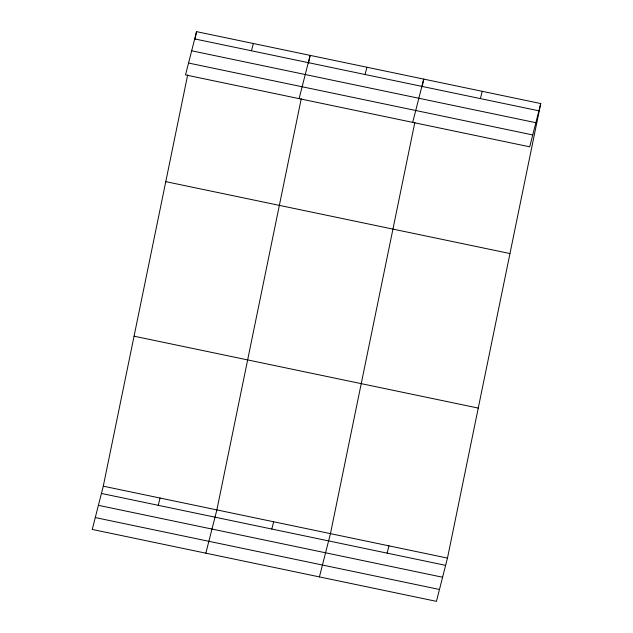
<?xml version="1.0" encoding="UTF-8"?>
<svg xmlns="http://www.w3.org/2000/svg" width="633" height="633" viewBox="0 0 633 633"><rect width="100%" height="100%" fill="white"/><g stroke="black" fill="none" stroke-linecap="round" stroke-linejoin="round"><path stroke-width="0.95" d="M540.748 103.551L529.718 146.824L185.524 74.916L196.554 31.65L540.748 103.551L447.476 558.084L436.446 601.35L92.252 529.449L103.282 486.176L187.677 74.916M194.972 39.341L196.554 31.65M301.261 98.645L216.866 509.905L205.836 553.179M308.564 63.071L310.138 55.38L299.108 98.645M414.844 122.375L330.45 533.635L319.42 576.9M422.148 86.8L423.722 79.109L412.692 122.375M251.491 50.782L253.342 43.511M158.218 505.316L160.07 498.044M365.075 74.512L366.934 67.24M271.802 529.046L273.654 521.774M480.384 98.598L482.235 91.326M387.111 553.131L388.963 545.86M194.703 38.922L538.897 110.822M191.672 50.798L535.866 122.707M188.555 63.039L532.749 134.94M165.775 181.647L509.969 253.548M134.061 336.186L478.255 408.087M103.282 486.176L447.476 558.084M101.422 493.447L445.624 565.356M98.4 505.332L442.594 577.233M95.274 517.572L439.476 589.473"/></g></svg>
